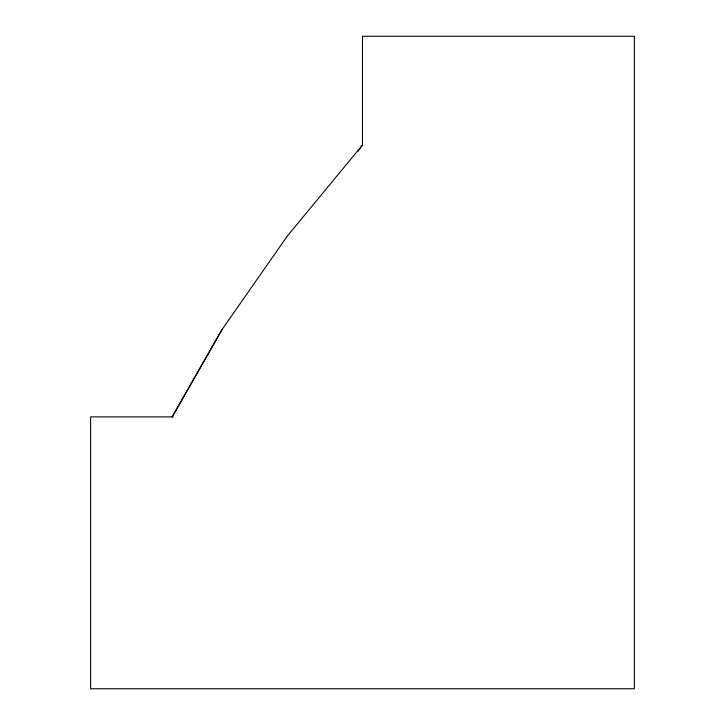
<?xml version="1.0" encoding="UTF-8"?>
<svg xmlns="http://www.w3.org/2000/svg" width="725" height="725" viewBox="0 0 725 725"><rect width="100%" height="100%" fill="white"/><g stroke="black" fill="none" stroke-linecap="round" stroke-linejoin="round"><path stroke-width="1.09" d="M173.483 415.017L172.188 416.875L222.067 329.449M172.188 416.875L222.113 329.485L287.58 235.652M357.951 151.498L362.5 145L362.5 36.25L634.375 36.25L634.375 688.75L90.625 688.75L90.625 416.875L172.913 416.875M287.635 235.697L362.5 145"/></g></svg>
